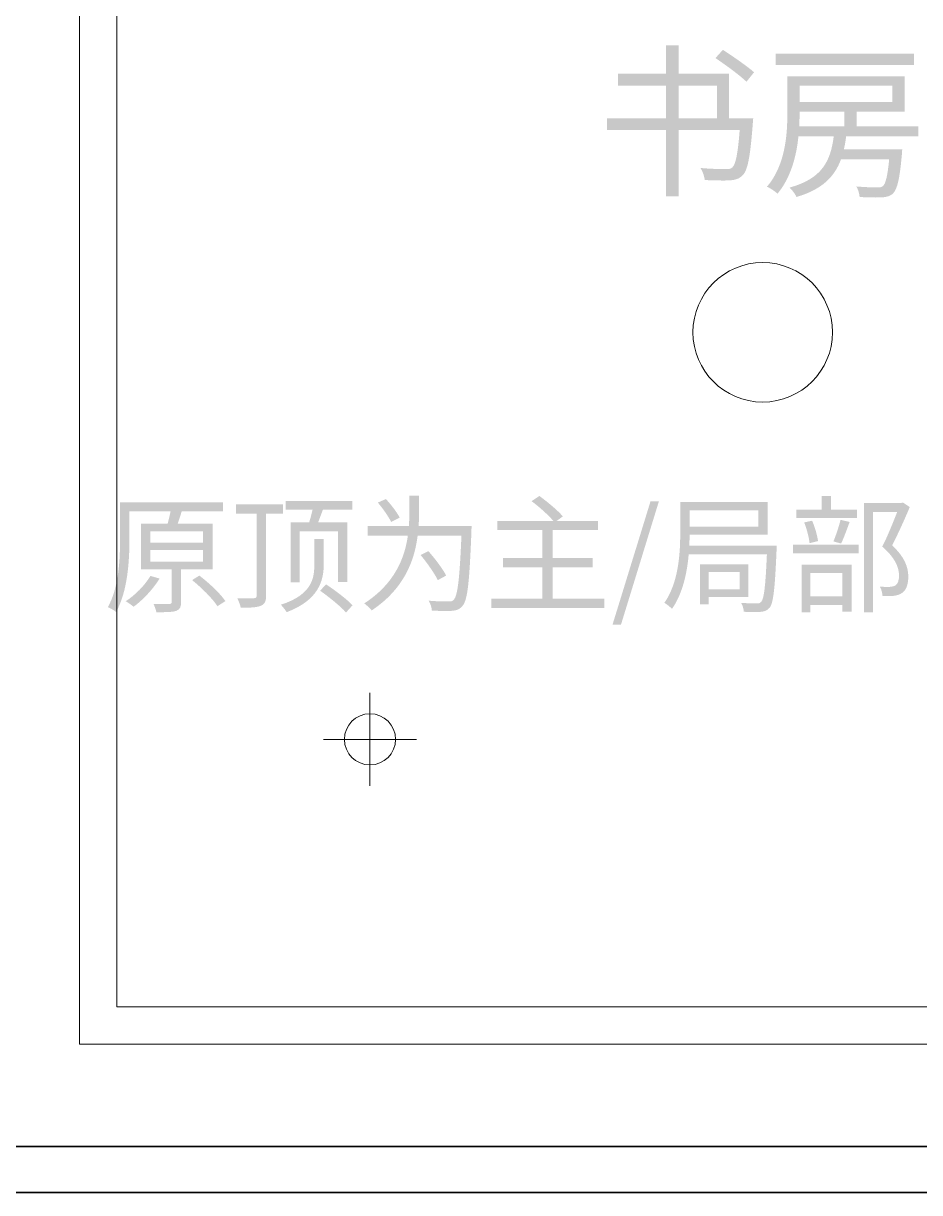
# Model space of a CAD drawing. Header units: millimetres. Extents: x -4600 to 229000, y -4300 to 19460.
# Drawn here: x 163936 to 165863, y 7830 to 10344 of the extents above; entities that cross this region are included whole.
import ezdxf

# ---------------------------------------------------------------- set-up
doc = ezdxf.new("R2010")
doc.units = ezdxf.units.MM
doc.header["$LTSCALE"] = 100
for name, color, linetype, lineweight in [('A-EX-WALL', 7, 'Continuous', 35), ('A-TEXT', 7, 'Continuous', 18), ('R2-CEILING', 4, 'Continuous', 18), ('R2-LIGHT', 2, 'Continuous', 18)]:
    doc.layers.add(name, color=color, linetype=linetype, lineweight=lineweight)

# ---------------------------------------------------------------- blocks, each defined once
blk = doc.blocks.new('SOURCE_PROPOSED')
at = {"layer": 'A-EX-WALL'}
for p, q in [((6216.1, 6129.4), (3836.4, 6129.4)), ((3836.4, 6030), (6216.1, 6030))]:
    blk.add_line(p, q, dxfattribs=at)
blk = doc.blocks.new('R2_CEILING')
at = {"layer": 'A-TEXT'}
h = blk.add_hatch(color=256, dxfattribs=at)
edge = h.paths.add_edge_path()
edge.add_line((5214, 8435.6), (5214, 8409.7))
edge.add_line((5214, 8409.7), (5317.5, 8409.7))
edge.add_line((5317.5, 8409.7), (5317.5, 8339.8))
edge.add_line((5317.5, 8339.8), (5190.5, 8339.8))
edge.add_line((5190.5, 8339.8), (5190.5, 8314.3))
edge.add_line((5190.5, 8314.3), (5317.5, 8314.3))
edge.add_line((5317.5, 8314.3), (5317.5, 8171.7))
edge.add_line((5317.5, 8171.7), (5344.5, 8171.7))
edge.add_line((5344.5, 8171.7), (5344.5, 8314.3))
edge.add_line((5344.5, 8314.3), (5475.7, 8314.3))
edge.add_spline(control_points=[(5475.7, 8314.3), (5471.8, 8262.8), (5466.9, 8240.5), (5459.8, 8234.1), (5456.2, 8230.9), (5452.3, 8230.5), (5444.9, 8230.5), (5436.7, 8230.5), (5413.7, 8230.9), (5391.3, 8233)], knot_values=[0, 0, 0, 0, 1, 1, 1, 2, 2, 2, 3, 3, 3, 3], degree=3, periodic=0)
edge.add_spline(control_points=[(5391.3, 8233), (5396.3, 8225.6), (5399.8, 8214.9), (5400.5, 8207.1)], knot_values=[0, 0, 0, 0, 1, 1, 1, 1], degree=3, periodic=0)
edge.add_spline(control_points=[(5400.5, 8207.1), (5422.2, 8206.1), (5443.5, 8205.7), (5454.4, 8206.4)], knot_values=[0, 0, 0, 0, 1, 1, 1, 1], degree=3, periodic=0)
edge.add_spline(control_points=[(5454.4, 8206.4), (5466.9, 8207.5), (5475, 8209.6), (5482.1, 8217.4)], knot_values=[0, 0, 0, 0, 1, 1, 1, 1], degree=3, periodic=0)
edge.add_spline(control_points=[(5482.1, 8217.4), (5492.8, 8227.7), (5498.4, 8256.4), (5503.8, 8327.7)], knot_values=[0, 0, 0, 0, 1, 1, 1, 1], degree=3, periodic=0)
edge.add_spline(control_points=[(5503.8, 8327.7), (5504.1, 8331.6), (5504.8, 8339.8), (5504.8, 8339.8)], knot_values=[0, 0, 0, 0, 1, 1, 1, 1], degree=3, periodic=0)
edge.add_line((5504.8, 8339.8), (5453, 8339.8))
edge.add_line((5453, 8339.8), (5453, 8435.6))
edge.add_line((5453, 8435.6), (5344.5, 8435.6))
edge.add_line((5344.5, 8435.6), (5344.5, 8496.6))
edge.add_line((5344.5, 8496.6), (5317.5, 8496.6))
edge.add_line((5317.5, 8496.6), (5317.5, 8435.6))
edge.add_line((5317.5, 8435.6), (5214, 8435.6))
h.paths.add_polyline_path([(5344.5, 8339.8), (5344.5, 8409.7), (5426.8, 8409.7), (5426.8, 8339.8), (5344.5, 8339.8)], flags=0)
edge = h.paths.add_edge_path(flags=0)
edge.add_spline(control_points=[(5423.6, 8469.3), (5446.3, 8454), (5475.7, 8432.4), (5490.3, 8418.5)], knot_values=[0, 0, 0, 0, 1, 1, 1, 1], degree=3, periodic=0)
edge.add_line((5490.3, 8418.5), (5506.6, 8438.8))
edge.add_spline(control_points=[(5506.6, 8438.8), (5491.7, 8451.9), (5461.5, 8472.8), (5439.6, 8487)], knot_values=[0, 0, 0, 0, 1, 1, 1, 1], degree=3, periodic=0)
edge.add_line((5439.6, 8487), (5423.6, 8469.3))
for points in [[(5552.7, 8478.5), (5552.7, 8454.4), (5850.7, 8454.4), (5850.7, 8478.5), (5552.7, 8478.5)], [(5652.1, 7527.8), (5652.1, 7498.6), (5597.2, 7498.6), (5597.2, 7480.3), (5727.7, 7480.3), (5727.7, 7498.6), (5672, 7498.6), (5672, 7527.8), (5652.1, 7527.8)], [(5202.2, 7250.8), (5220.4, 7250.8), (5302, 7516.3), (5284, 7516.3), (5202.2, 7250.8)], [(5590.4, 7423), (5590.4, 7404.5), (5731.5, 7404.5), (5731.5, 7423), (5590.4, 7423)]]:
    blk.add_hatch(color=256, dxfattribs=at).paths.add_polyline_path(points)
h = blk.add_hatch(color=256, dxfattribs=at)
edge = h.paths.add_edge_path()
edge.add_line((5578.2, 8430.2), (5578.2, 8351.1))
edge.add_spline(control_points=[(5578.2, 8351.1), (5578.2, 8303.3), (5573.6, 8238.7), (5534.3, 8192.6)], knot_values=[0, 0, 0, 0, 1, 1, 1, 1], degree=3, periodic=0)
edge.add_spline(control_points=[(5534.3, 8192.6), (5541, 8190.1), (5552.3, 8182.3), (5557, 8177.7)], knot_values=[0, 0, 0, 0, 1, 1, 1, 1], degree=3, periodic=0)
edge.add_spline(control_points=[(5557, 8177.7), (5585.7, 8212.1), (5597.8, 8258.6), (5602, 8301.1)], knot_values=[0, 0, 0, 0, 1, 1, 1, 1], degree=3, periodic=0)
edge.add_line((5602, 8301.1), (5677.9, 8301.1))
edge.add_spline(control_points=[(5677.9, 8301.1), (5671.2, 8248.3), (5653.4, 8210.3), (5582.9, 8190.8)], knot_values=[0, 0, 0, 0, 1, 1, 1, 1], degree=3, periodic=0)
edge.add_spline(control_points=[(5582.9, 8190.8), (5588.2, 8186.2), (5595.3, 8176.6), (5597.8, 8170.6)], knot_values=[0, 0, 0, 0, 1, 1, 1, 1], degree=3, periodic=0)
edge.add_spline(control_points=[(5597.8, 8170.6), (5653.1, 8186.9), (5679.7, 8214.2), (5693.5, 8251.5)], knot_values=[0, 0, 0, 0, 1, 1, 1, 1], degree=3, periodic=0)
edge.add_line((5693.5, 8251.5), (5797.1, 8251.5))
edge.add_spline(control_points=[(5797.1, 8251.5), (5793.5, 8214.9), (5789.3, 8199.3), (5784, 8194.4)], knot_values=[0, 0, 0, 0, 1, 1, 1, 1], degree=3, periodic=0)
edge.add_spline(control_points=[(5784, 8194.4), (5780.8, 8191.5), (5777.2, 8191.2), (5770.8, 8191.2), (5764.1, 8191.2), (5745.7, 8191.5), (5726.5, 8193.3)], knot_values=[0, 0, 0, 0, 1, 1, 1, 2, 2, 2, 2], degree=3, periodic=0)
edge.add_spline(control_points=[(5726.5, 8193.3), (5730.4, 8186.9), (5733.2, 8177.3), (5733.6, 8170.6)], knot_values=[0, 0, 0, 0, 1, 1, 1, 1], degree=3, periodic=0)
edge.add_spline(control_points=[(5733.6, 8170.6), (5753.5, 8169.5), (5772.6, 8169.2), (5781.8, 8169.9), (5792.1, 8170.6), (5799.2, 8172.4), (5805.6, 8178.4)], knot_values=[0, 0, 0, 0, 1, 1, 1, 2, 2, 2, 2], degree=3, periodic=0)
edge.add_spline(control_points=[(5805.6, 8178.4), (5814.5, 8187.6), (5819.8, 8209.6), (5824.4, 8262.1)], knot_values=[0, 0, 0, 0, 1, 1, 1, 1], degree=3, periodic=0)
edge.add_spline(control_points=[(5824.4, 8262.1), (5824.8, 8265.3), (5825.1, 8272.8), (5825.1, 8272.8)], knot_values=[0, 0, 0, 0, 1, 1, 1, 1], degree=3, periodic=0)
edge.add_line((5825.1, 8272.8), (5699.6, 8272.8))
edge.add_spline(control_points=[(5699.6, 8272.8), (5701.7, 8281.6), (5703.5, 8291.2), (5704.5, 8301.1)], knot_values=[0, 0, 0, 0, 1, 1, 1, 1], degree=3, periodic=0)
edge.add_line((5704.5, 8301.1), (5859.9, 8301.1))
edge.add_line((5859.9, 8301.1), (5859.9, 8322.8))
edge.add_line((5859.9, 8322.8), (5727.2, 8322.8))
edge.add_line((5727.2, 8322.8), (5727.2, 8354))
edge.add_line((5727.2, 8354), (5830.1, 8354))
edge.add_line((5830.1, 8354), (5830.1, 8430.2))
edge.add_line((5830.1, 8430.2), (5578.2, 8430.2))
h.paths.add_polyline_path([(5604.5, 8409.7), (5803.8, 8409.7), (5803.8, 8374.6), (5604.5, 8374.6), (5604.5, 8409.7)], flags=0)
edge = h.paths.add_edge_path(flags=0)
edge.add_line((5604.5, 8354), (5701, 8354))
edge.add_line((5701, 8354), (5701, 8322.8))
edge.add_line((5701, 8322.8), (5603.8, 8322.8))
edge.add_spline(control_points=[(5603.8, 8322.8), (5604.1, 8332.7), (5604.5, 8341.9), (5604.5, 8350.8)], knot_values=[0, 0, 0, 0, 1, 1, 1, 1], degree=3, periodic=0)
edge.add_line((5604.5, 8350.8), (5604.5, 8354))
h = blk.add_hatch(color=256, dxfattribs=at)
edge = h.paths.add_edge_path()
edge.add_line((4510.5, 7471), (4510.5, 7342))
edge.add_line((4510.5, 7342), (4529.9, 7342))
edge.add_line((4529.9, 7342), (4529.9, 7451.7))
edge.add_line((4529.9, 7451.7), (4612, 7451.7))
edge.add_line((4612, 7451.7), (4612, 7342.5))
edge.add_line((4612, 7342.5), (4631.9, 7342.5))
edge.add_line((4631.9, 7342.5), (4631.9, 7471))
edge.add_line((4631.9, 7471), (4569.4, 7471))
edge.add_line((4569.4, 7471), (4579.8, 7498.6))
edge.add_line((4579.8, 7498.6), (4642.8, 7498.6))
edge.add_line((4642.8, 7498.6), (4642.8, 7516.9))
edge.add_line((4642.8, 7516.9), (4499.3, 7516.9))
edge.add_line((4499.3, 7516.9), (4499.3, 7498.6))
edge.add_line((4499.3, 7498.6), (4557.4, 7498.6))
edge.add_spline(control_points=[(4557.4, 7498.6), (4555.5, 7489.6), (4552.8, 7479.5), (4550, 7471)], knot_values=[0, 0, 0, 0, 1, 1, 1, 1], degree=3, periodic=0)
edge.add_line((4550, 7471), (4510.5, 7471))
edge = h.paths.add_edge_path(flags=0)
edge.add_line((4561.2, 7435), (4561.2, 7380.2))
edge.add_spline(control_points=[(4561.2, 7380.2), (4561.2, 7351.8), (4556.6, 7315.5), (4489.2, 7294)], knot_values=[0, 0, 0, 0, 1, 1, 1, 1], degree=3, periodic=0)
edge.add_spline(control_points=[(4489.2, 7294), (4493.3, 7289.6), (4499.3, 7282.5), (4501.7, 7277.9)], knot_values=[0, 0, 0, 0, 1, 1, 1, 1], degree=3, periodic=0)
edge.add_spline(control_points=[(4501.7, 7277.9), (4570.2, 7303.8), (4581.4, 7345.5), (4581.4, 7379.9)], knot_values=[0, 0, 0, 0, 1, 1, 1, 1], degree=3, periodic=0)
edge.add_line((4581.4, 7379.9), (4581.4, 7435))
edge.add_line((4581.4, 7435), (4561.2, 7435))
h = blk.add_hatch(color=256, dxfattribs=at)
edge = h.paths.add_edge_path()
edge.add_line((4765.6, 7528.3), (4765.6, 7496.1))
edge.add_spline(control_points=[(4765.6, 7496.1), (4765.6, 7485.8), (4765.3, 7474.9), (4764.5, 7463.1)], knot_values=[0, 0, 0, 0, 1, 1, 1, 1], degree=3, periodic=0)
edge.add_line((4764.5, 7463.1), (4675.8, 7463.1))
edge.add_line((4675.8, 7463.1), (4675.8, 7442.7))
edge.add_line((4675.8, 7442.7), (4762.3, 7442.7))
edge.add_spline(control_points=[(4762.3, 7442.7), (4755.5, 7394.1), (4733.9, 7339.2), (4668.5, 7296.7)], knot_values=[0, 0, 0, 0, 1, 1, 1, 1], degree=3, periodic=0)
edge.add_spline(control_points=[(4668.5, 7296.7), (4673.4, 7293.4), (4681, 7286.3), (4684.6, 7281.7)], knot_values=[0, 0, 0, 0, 1, 1, 1, 1], degree=3, periodic=0)
edge.add_spline(control_points=[(4684.6, 7281.7), (4754.4, 7328.1), (4776.8, 7389.2), (4783.3, 7442.7)], knot_values=[0, 0, 0, 0, 1, 1, 1, 1], degree=3, periodic=0)
edge.add_line((4783.3, 7442.7), (4877.5, 7442.7))
edge.add_spline(control_points=[(4877.5, 7442.7), (4873.6, 7349.9), (4869.3, 7313.3), (4861.1, 7304.9)], knot_values=[0, 0, 0, 0, 1, 1, 1, 1], degree=3, periodic=0)
edge.add_spline(control_points=[(4861.1, 7304.9), (4858.1, 7301.6), (4855.1, 7300.8), (4849.1, 7301)], knot_values=[0, 0, 0, 0, 1, 1, 1, 1], degree=3, periodic=0)
edge.add_spline(control_points=[(4849.1, 7301), (4842.5, 7301), (4825.3, 7301), (4806.8, 7302.7)], knot_values=[0, 0, 0, 0, 1, 1, 1, 1], degree=3, periodic=0)
edge.add_spline(control_points=[(4806.8, 7302.7), (4810.9, 7296.7), (4813.6, 7287.7), (4813.9, 7281.4)], knot_values=[0, 0, 0, 0, 1, 1, 1, 1], degree=3, periodic=0)
edge.add_spline(control_points=[(4813.9, 7281.4), (4830.8, 7280.6), (4848, 7280), (4857.5, 7280.9)], knot_values=[0, 0, 0, 0, 1, 1, 1, 1], degree=3, periodic=0)
edge.add_spline(control_points=[(4857.5, 7280.9), (4867.6, 7281.9), (4873.9, 7284.1), (4880.2, 7292)], knot_values=[0, 0, 0, 0, 1, 1, 1, 1], degree=3, periodic=0)
edge.add_spline(control_points=[(4880.2, 7292), (4890.8, 7304.6), (4894.7, 7343.1), (4899, 7452.5)], knot_values=[0, 0, 0, 0, 1, 1, 1, 1], degree=3, periodic=0)
edge.add_spline(control_points=[(4899, 7452.5), (4899, 7455.8), (4899.3, 7463.1), (4899.3, 7463.1)], knot_values=[0, 0, 0, 0, 1, 1, 1, 1], degree=3, periodic=0)
edge.add_line((4899.3, 7463.1), (4785.5, 7463.1))
edge.add_spline(control_points=[(4785.5, 7463.1), (4786.1, 7474.6), (4786.3, 7485.8), (4786.3, 7495.9)], knot_values=[0, 0, 0, 0, 1, 1, 1, 1], degree=3, periodic=0)
edge.add_line((4786.3, 7495.9), (4786.3, 7528.3))
edge.add_line((4786.3, 7528.3), (4765.6, 7528.3))
edge = h.paths.add_edge_path(flags=0)
edge.add_spline(control_points=[(4789.6, 7400.9), (4803.5, 7384.3), (4819.6, 7361.3), (4826.7, 7346.9)], knot_values=[0, 0, 0, 0, 1, 1, 1, 1], degree=3, periodic=0)
edge.add_line((4826.7, 7346.9), (4844.7, 7356.7))
edge.add_spline(control_points=[(4844.7, 7356.7), (4837.4, 7370.9), (4820.7, 7393), (4806.5, 7409.1)], knot_values=[0, 0, 0, 0, 1, 1, 1, 1], degree=3, periodic=0)
edge.add_line((4806.5, 7409.1), (4789.6, 7400.9))
edge = h.paths.add_edge_path(flags=0)
edge.add_spline(control_points=[(4697.7, 7513.6), (4708.6, 7500.8), (4720.8, 7483.3), (4726.3, 7472.1)], knot_values=[0, 0, 0, 0, 1, 1, 1, 1], degree=3, periodic=0)
edge.add_line((4726.3, 7472.1), (4744.9, 7481.1))
edge.add_spline(control_points=[(4744.9, 7481.1), (4739.1, 7492.3), (4726.3, 7509.2), (4715.1, 7521.2)], knot_values=[0, 0, 0, 0, 1, 1, 1, 1], degree=3, periodic=0)
edge.add_line((4715.1, 7521.2), (4697.7, 7513.6))
h = blk.add_hatch(color=256, dxfattribs=at)
edge = h.paths.add_edge_path()
edge.add_spline(control_points=[(5028.4, 7516.6), (5045, 7504.3), (5064.1, 7486.9), (5075, 7474.3)], knot_values=[0, 0, 0, 0, 1, 1, 1, 1], degree=3, periodic=0)
edge.add_line((5075, 7474.3), (4954.4, 7474.3))
edge.add_line((4954.4, 7474.3), (4954.4, 7454.4))
edge.add_line((4954.4, 7454.4), (5051.5, 7454.4))
edge.add_line((5051.5, 7454.4), (5051.5, 7394.4))
edge.add_line((5051.5, 7394.4), (4967, 7394.4))
edge.add_line((4967, 7394.4), (4967, 7374.4))
edge.add_line((4967, 7374.4), (5051.5, 7374.4))
edge.add_line((5051.5, 7374.4), (5051.5, 7307))
edge.add_line((5051.5, 7307), (4941.6, 7307))
edge.add_line((4941.6, 7307), (4941.6, 7287.1))
edge.add_line((4941.6, 7287.1), (5185, 7287.1))
edge.add_line((5185, 7287.1), (5185, 7307))
edge.add_line((5185, 7307), (5073.6, 7307))
edge.add_line((5073.6, 7307), (5073.6, 7374.4))
edge.add_line((5073.6, 7374.4), (5159.9, 7374.4))
edge.add_line((5159.9, 7374.4), (5159.9, 7394.4))
edge.add_line((5159.9, 7394.4), (5073.6, 7394.4))
edge.add_line((5073.6, 7394.4), (5073.6, 7454.4))
edge.add_line((5073.6, 7454.4), (5171.1, 7454.4))
edge.add_line((5171.1, 7454.4), (5171.1, 7474.3))
edge.add_line((5171.1, 7474.3), (5082.4, 7474.3))
edge.add_line((5082.4, 7474.3), (5095.5, 7483.9))
edge.add_spline(control_points=[(5095.5, 7483.9), (5084.6, 7496.7), (5062.5, 7515.2), (5045, 7527.8)], knot_values=[0, 0, 0, 0, 1, 1, 1, 1], degree=3, periodic=0)
edge.add_line((5045, 7527.8), (5028.4, 7516.6))
h = blk.add_hatch(color=256, dxfattribs=at)
edge = h.paths.add_edge_path()
edge.add_line((4188.2, 7468.3), (4188.2, 7369.8))
edge.add_line((4188.2, 7369.8), (4254.8, 7369.8))
edge.add_line((4254.8, 7369.8), (4254.8, 7300.2))
edge.add_spline(control_points=[(4254.8, 7300.2), (4254.8, 7297), (4253.7, 7295.9), (4249.6, 7295.6)], knot_values=[0, 0, 0, 0, 1, 1, 1, 1], degree=3, periodic=0)
edge.add_spline(control_points=[(4249.6, 7295.6), (4245.5, 7295.6), (4231.4, 7295.6), (4215.3, 7295.9)], knot_values=[0, 0, 0, 0, 1, 1, 1, 1], degree=3, periodic=0)
edge.add_spline(control_points=[(4215.3, 7295.9), (4218, 7290.7), (4220.7, 7283), (4221.5, 7277.9)], knot_values=[0, 0, 0, 0, 1, 1, 1, 1], degree=3, periodic=0)
edge.add_spline(control_points=[(4221.5, 7277.9), (4242.8, 7277.9), (4256.2, 7277.9), (4264.4, 7280.9), (4272.6, 7283.9), (4274.7, 7289.3), (4274.7, 7300)], knot_values=[0, 0, 0, 0, 1, 1, 1, 2, 2, 2, 2], degree=3, periodic=0)
edge.add_line((4274.7, 7300), (4274.7, 7369.8))
edge.add_line((4274.7, 7369.8), (4342.7, 7369.8))
edge.add_line((4342.7, 7369.8), (4342.7, 7468.3))
edge.add_line((4342.7, 7468.3), (4267.6, 7468.3))
edge.add_spline(control_points=[(4267.6, 7468.3), (4270.4, 7476.5), (4273.4, 7485.8), (4276.1, 7494.8)], knot_values=[0, 0, 0, 0, 1, 1, 1, 1], degree=3, periodic=0)
edge.add_line((4276.1, 7494.8), (4365, 7494.8))
edge.add_line((4365, 7494.8), (4365, 7513.9))
edge.add_line((4365, 7513.9), (4143.5, 7513.9))
edge.add_line((4143.5, 7513.9), (4143.5, 7434.7))
edge.add_spline(control_points=[(4143.5, 7434.7), (4143.5, 7391.9), (4141.3, 7331.6), (4117.3, 7288.8)], knot_values=[0, 0, 0, 0, 1, 1, 1, 1], degree=3, periodic=0)
edge.add_spline(control_points=[(4117.3, 7288.8), (4122.2, 7286.9), (4131.2, 7281.7), (4135, 7278.4)], knot_values=[0, 0, 0, 0, 1, 1, 1, 1], degree=3, periodic=0)
edge.add_spline(control_points=[(4135, 7278.4), (4160.1, 7323.1), (4163.7, 7389.4), (4163.7, 7434.7)], knot_values=[0, 0, 0, 0, 1, 1, 1, 1], degree=3, periodic=0)
edge.add_line((4163.7, 7434.7), (4163.7, 7494.8))
edge.add_line((4163.7, 7494.8), (4252.1, 7494.8))
edge.add_spline(control_points=[(4252.1, 7494.8), (4250.5, 7486.9), (4248.3, 7476.8), (4245.8, 7468.3)], knot_values=[0, 0, 0, 0, 1, 1, 1, 1], degree=3, periodic=0)
edge.add_line((4245.8, 7468.3), (4188.2, 7468.3))
edge = h.paths.add_edge_path(flags=0)
edge.add_spline(control_points=[(4209, 7355.9), (4196.4, 7335.4), (4176.2, 7314.7), (4155.8, 7301.6)], knot_values=[0, 0, 0, 0, 1, 1, 1, 1], degree=3, periodic=0)
edge.add_spline(control_points=[(4155.8, 7301.6), (4160.7, 7298.6), (4168.9, 7292.9), (4172.7, 7289.6)], knot_values=[0, 0, 0, 0, 1, 1, 1, 1], degree=3, periodic=0)
edge.add_spline(control_points=[(4172.7, 7289.6), (4192.6, 7304.3), (4214.2, 7327.2), (4228.6, 7350.2)], knot_values=[0, 0, 0, 0, 1, 1, 1, 1], degree=3, periodic=0)
edge.add_line((4228.6, 7350.2), (4209, 7355.9))
edge = h.paths.add_edge_path(flags=0)
edge.add_spline(control_points=[(4298.5, 7346.9), (4318.9, 7330.5), (4342.7, 7306.8), (4353, 7290.7)], knot_values=[0, 0, 0, 0, 1, 1, 1, 1], degree=3, periodic=0)
edge.add_line((4353, 7290.7), (4370, 7301.9))
edge.add_spline(control_points=[(4370, 7301.9), (4358.8, 7318.2), (4334.8, 7340.9), (4314, 7356.7)], knot_values=[0, 0, 0, 0, 1, 1, 1, 1], degree=3, periodic=0)
edge.add_line((4314, 7356.7), (4298.5, 7346.9))
h.paths.add_polyline_path([(4208.4, 7411.6), (4321.9, 7411.6), (4321.9, 7386.2), (4208.4, 7386.2), (4208.4, 7411.6)], flags=0)
h.paths.add_polyline_path([(4208.4, 7451.9), (4321.9, 7451.9), (4321.9, 7427.1), (4208.4, 7427.1), (4208.4, 7451.9)], flags=0)
h = blk.add_hatch(color=256, dxfattribs=at)
edge = h.paths.add_edge_path()
edge.add_line((4392.9, 7509.5), (4392.9, 7490.1))
edge.add_line((4392.9, 7490.1), (4437.1, 7490.1))
edge.add_line((4437.1, 7490.1), (4437.1, 7313.6))
edge.add_spline(control_points=[(4437.1, 7313.6), (4437.1, 7309.2), (4435.7, 7308.1), (4431.1, 7307.9), (4426.7, 7307.6), (4412, 7307.6), (4395.3, 7308.1)], knot_values=[0, 0, 0, 0, 1, 1, 1, 2, 2, 2, 2], degree=3, periodic=0)
edge.add_spline(control_points=[(4395.3, 7308.1), (4398.6, 7302.4), (4401.9, 7293.1), (4403, 7287.7)], knot_values=[0, 0, 0, 0, 1, 1, 1, 1], degree=3, periodic=0)
edge.add_spline(control_points=[(4403, 7287.7), (4424.8, 7287.4), (4438.2, 7288.2), (4446.1, 7291.8)], knot_values=[0, 0, 0, 0, 1, 1, 1, 1], degree=3, periodic=0)
edge.add_spline(control_points=[(4446.1, 7291.8), (4454.5, 7295), (4457.5, 7301), (4457.5, 7313.6)], knot_values=[0, 0, 0, 0, 1, 1, 1, 1], degree=3, periodic=0)
edge.add_line((4457.5, 7313.6), (4457.5, 7490.1))
edge.add_line((4457.5, 7490.1), (4494.1, 7490.1))
edge.add_line((4494.1, 7490.1), (4494.1, 7509.5))
edge.add_line((4494.1, 7509.5), (4392.9, 7509.5))
h = blk.add_hatch(color=256, dxfattribs=at)
edge = h.paths.add_edge_path()
edge.add_line((5347.9, 7514.7), (5347.9, 7449.5))
edge.add_spline(control_points=[(5347.9, 7449.5), (5347.9, 7405), (5344.6, 7342.2), (5313.8, 7298)], knot_values=[0, 0, 0, 0, 1, 1, 1, 1], degree=3, periodic=0)
edge.add_spline(control_points=[(5313.8, 7298), (5318.1, 7295.6), (5326.9, 7288.8), (5330.1, 7284.9)], knot_values=[0, 0, 0, 0, 1, 1, 1, 1], degree=3, periodic=0)
edge.add_spline(control_points=[(5330.1, 7284.9), (5353.3, 7318.2), (5362.6, 7362.7), (5366.1, 7402.5)], knot_values=[0, 0, 0, 0, 1, 1, 1, 1], degree=3, periodic=0)
edge.add_line((5366.1, 7402.5), (5534.2, 7402.5))
edge.add_spline(control_points=[(5534.2, 7402.5), (5531.2, 7332.7), (5527.9, 7306.5), (5521.9, 7300.2)], knot_values=[0, 0, 0, 0, 1, 1, 1, 1], degree=3, periodic=0)
edge.add_spline(control_points=[(5521.9, 7300.2), (5519.5, 7297.2), (5516.8, 7296.7), (5511.8, 7296.7), (5506.7, 7296.7), (5493.3, 7297), (5478.8, 7298)], knot_values=[0, 0, 0, 0, 1, 1, 1, 2, 2, 2, 2], degree=3, periodic=0)
edge.add_spline(control_points=[(5478.8, 7298), (5482.1, 7292.6), (5484.3, 7284.7), (5484.6, 7278.9)], knot_values=[0, 0, 0, 0, 1, 1, 1, 1], degree=3, periodic=0)
edge.add_spline(control_points=[(5484.6, 7278.9), (5499.3, 7277.9), (5513.5, 7277.9), (5521.1, 7278.7), (5529.6, 7279.5), (5534.8, 7281.4), (5539.9, 7287.4)], knot_values=[0, 0, 0, 0, 1, 1, 1, 2, 2, 2, 2], degree=3, periodic=0)
edge.add_spline(control_points=[(5539.9, 7287.4), (5548.1, 7297.2), (5551.4, 7327.8), (5555, 7411.3)], knot_values=[0, 0, 0, 0, 1, 1, 1, 1], degree=3, periodic=0)
edge.add_spline(control_points=[(5555, 7411.3), (5555.2, 7414.3), (5555.2, 7420.8), (5555.2, 7420.8)], knot_values=[0, 0, 0, 0, 1, 1, 1, 1], degree=3, periodic=0)
edge.add_line((5555.2, 7420.8), (5367.5, 7420.8))
edge.add_line((5367.5, 7420.8), (5368.1, 7444.3))
edge.add_line((5368.1, 7444.3), (5536.1, 7444.3))
edge.add_line((5536.1, 7444.3), (5536.1, 7514.7))
edge.add_line((5536.1, 7514.7), (5347.9, 7514.7))
h.paths.add_polyline_path([(5390.2, 7381), (5390.2, 7294.5), (5409.3, 7294.5), (5409.3, 7310.3), (5494.4, 7310.3), (5494.4, 7381), (5390.2, 7381)], flags=0)
h.paths.add_polyline_path([(5409.3, 7364.1), (5475.3, 7364.1), (5475.3, 7327.2), (5409.3, 7327.2), (5409.3, 7364.1)], flags=0)
h.paths.add_polyline_path([(5368.1, 7497), (5515.7, 7497), (5515.7, 7462), (5368.1, 7462), (5368.1, 7497)], flags=0)
h = blk.add_hatch(color=256, dxfattribs=at)
edge = h.paths.add_edge_path()
edge.add_line((5742.7, 7512.8), (5742.7, 7277.9))
edge.add_line((5742.7, 7277.9), (5762.6, 7277.9))
edge.add_line((5762.6, 7277.9), (5762.6, 7493.4))
edge.add_line((5762.6, 7493.4), (5814.4, 7493.4))
edge.add_spline(control_points=[(5814.4, 7493.4), (5805.7, 7471.6), (5794, 7441.8), (5782.2, 7418.9)], knot_values=[0, 0, 0, 0, 1, 1, 1, 1], degree=3, periodic=0)
edge.add_spline(control_points=[(5782.2, 7418.9), (5810.1, 7394.9), (5818, 7374.2), (5818.3, 7357.3)], knot_values=[0, 0, 0, 0, 1, 1, 1, 1], degree=3, periodic=0)
edge.add_spline(control_points=[(5818.3, 7357.3), (5818.3, 7347.2), (5816.1, 7339.2), (5810.3, 7335.4)], knot_values=[0, 0, 0, 0, 1, 1, 1, 1], degree=3, periodic=0)
edge.add_spline(control_points=[(5810.3, 7335.4), (5807.1, 7333.5), (5803, 7332.7), (5798.3, 7332.4), (5793.2, 7332.2), (5785.2, 7332.2), (5777.1, 7333)], knot_values=[0, 0, 0, 0, 1, 1, 1, 2, 2, 2, 2], degree=3, periodic=0)
edge.add_spline(control_points=[(5777.1, 7333), (5780.6, 7327), (5782.5, 7318.5), (5782.8, 7312.8)], knot_values=[0, 0, 0, 0, 1, 1, 1, 1], degree=3, periodic=0)
edge.add_spline(control_points=[(5782.8, 7312.8), (5791, 7312.2), (5799.7, 7312.2), (5806.8, 7313.1), (5813.6, 7313.9), (5819.6, 7315.8), (5824.5, 7319.1), (5834.1, 7325.3), (5838.2, 7338.2), (5838.2, 7355.1), (5837.9, 7374.4), (5831.1, 7396), (5803.5, 7421.6)], knot_values=[0, 0, 0, 0, 1, 1, 1, 2, 2, 2, 3, 3, 3, 4, 4, 4, 4], degree=3, periodic=0)
edge.add_spline(control_points=[(5803.5, 7421.6), (5816.3, 7446.5), (5830.5, 7478.1), (5841.4, 7504)], knot_values=[0, 0, 0, 0, 1, 1, 1, 1], degree=3, periodic=0)
edge.add_line((5841.4, 7504), (5826.7, 7513.6))
edge.add_line((5826.7, 7513.6), (5823.2, 7512.8))
edge.add_line((5823.2, 7512.8), (5742.7, 7512.8))
h = blk.add_hatch(color=256, dxfattribs=at)
edge = h.paths.add_edge_path()
edge.add_spline(control_points=[(5614.4, 7471), (5619.9, 7456.8), (5624.8, 7438.6), (5625.9, 7426.3)], knot_values=[0, 0, 0, 0, 1, 1, 1, 1], degree=3, periodic=0)
edge.add_line((5625.9, 7426.3), (5644.2, 7430.9))
edge.add_spline(control_points=[(5644.2, 7430.9), (5642.5, 7442.7), (5637.6, 7460.9), (5631.4, 7474.6)], knot_values=[0, 0, 0, 0, 1, 1, 1, 1], degree=3, periodic=0)
edge.add_line((5631.4, 7474.6), (5614.4, 7471))
h = blk.add_hatch(color=256, dxfattribs=at)
edge = h.paths.add_edge_path()
edge.add_spline(control_points=[(5692.5, 7476.5), (5689.2, 7462.8), (5682.6, 7442.7), (5677.2, 7430.1)], knot_values=[0, 0, 0, 0, 1, 1, 1, 1], degree=3, periodic=0)
edge.add_line((5677.2, 7430.1), (5693.8, 7425.5))
edge.add_spline(control_points=[(5693.8, 7425.5), (5699.6, 7437.5), (5706.1, 7455.8), (5712.1, 7471.9)], knot_values=[0, 0, 0, 0, 1, 1, 1, 1], degree=3, periodic=0)
edge.add_line((5712.1, 7471.9), (5692.5, 7476.5))
h = blk.add_hatch(color=256, dxfattribs=at)
h.paths.add_polyline_path([(5608.7, 7380.4), (5608.7, 7277.6), (5627.8, 7277.6), (5627.8, 7293.7), (5696.3, 7293.7), (5696.3, 7278.9), (5716.2, 7278.9), (5716.2, 7380.4), (5608.7, 7380.4)])
h.paths.add_polyline_path([(5627.8, 7312), (5627.8, 7362.4), (5696.3, 7362.4), (5696.3, 7312), (5627.8, 7312)], flags=0)
h = blk.add_hatch(color=256, dxfattribs=at)
edge = h.paths.add_edge_path()
edge.add_spline(control_points=[(4573.5, 7324.2), (4593.2, 7310.3), (4617.7, 7290.4), (4629.4, 7277.3)], knot_values=[0, 0, 0, 0, 1, 1, 1, 1], degree=3, periodic=0)
edge.add_line((4629.4, 7277.3), (4643.4, 7292.9))
edge.add_spline(control_points=[(4643.4, 7292.9), (4631.1, 7305.7), (4606.3, 7324.8), (4586.6, 7337.6)], knot_values=[0, 0, 0, 0, 1, 1, 1, 1], degree=3, periodic=0)
edge.add_line((4586.6, 7337.6), (4573.5, 7324.2))
at = {"layer": 'R2-CEILING'}
for points in [[(4056.4, 6349.4), (6994, 6349.4), (6994, 9410), (4056.4, 9410)], [(4136.4, 6429.4), (6914, 6429.4), (6914, 9330), (4136.4, 9330)]]:
    blk.add_lwpolyline(points, close=True, dxfattribs=at)
at = {"layer": 'R2-LIGHT'}
for p, q in [((4680.8, 6904.5), (4680.8, 7104.5)), ((4580.8, 7004.5), (4780.8, 7004.5))]:
    blk.add_line(p, q, dxfattribs=at)
for centre, radius in [((5525.2, 7879.7), 150), ((4680.8, 7004.5), 55)]:
    blk.add_circle(centre, radius, dxfattribs=at)
blk = doc.blocks.new('A05_SHEET')
for name in ['SOURCE_PROPOSED', 'R2_CEILING']:
    blk.add_blockref(name, (0, 1800))

msp = doc.modelspace()

# ---------------------------------------------------------------- block references
msp.add_blockref('A05_SHEET', (160000, 0))

doc.saveas('drawing.dxf')
